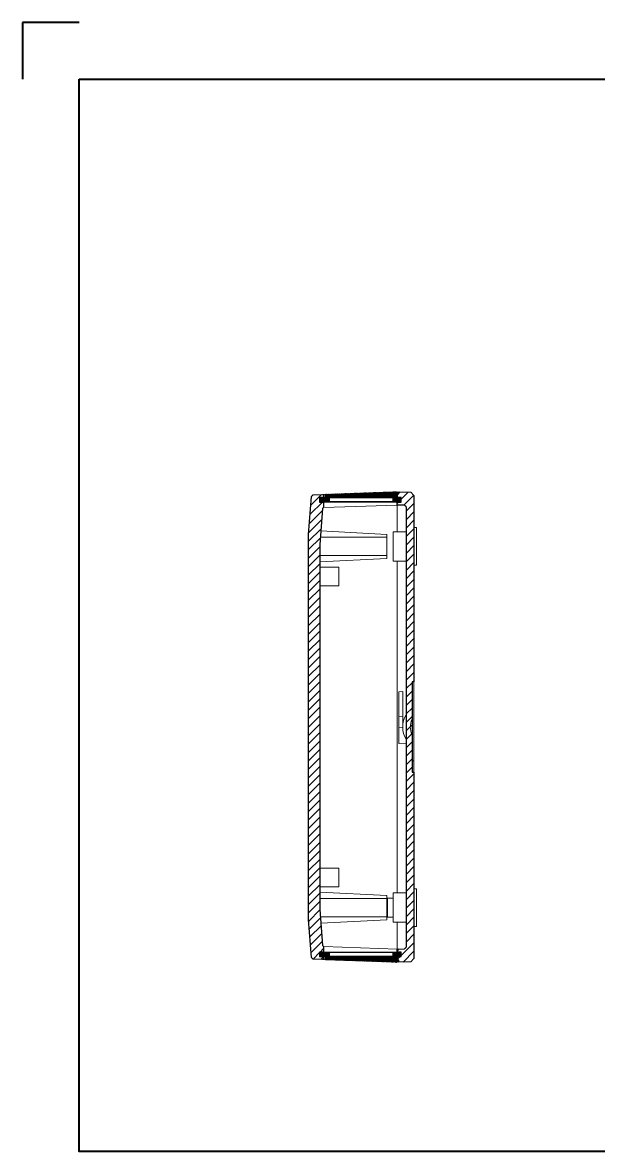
# Model space of a CAD drawing. Header units: millimetres. Extents: x -642 to 642, y -227 to 305.
# Drawn here: x -641.6 to -488.6, y -175.5 to 124.5 of the extents above; entities that cross this region are included whole.
import ezdxf

# ---------------------------------------------------------------- set-up
doc = ezdxf.new("R2010")
doc.units = ezdxf.units.MM
doc.header["$MEASUREMENT"] = 0
doc.layers.add('layer 1', color=7, linetype='Continuous')
pattern_1 = [(45, (0, 0), (-1.122532, 1.122532), [])]

msp = doc.modelspace()

# ---------------------------------------------------------------- hatches: boundary and pattern name
at = {"layer": 'layer 1'}
h = msp.add_hatch(dxfattribs=at)
h.set_pattern_fill('ANSI31', color=4, style=0)
h.set_pattern_definition(pattern_1)
edge = h.paths.add_edge_path(flags=0)
edge.add_spline(control_points=[(-562.5752, -14.182), (-562.5752, -14.182), (-561.8481, -4.6395), (-561.8481, -4.6395), (-561.8481, -4.6395), (-561.5752, -4.3634), (-561.5752, -4.3634), (-561.5752, -4.3634), (-561.5752, -2.882), (-561.5752, -2.882), (-561.5752, -2.882), (-562.6752, -2.882), (-562.6752, -2.882), (-562.6752, -2.882), (-562.6752, -1.682), (-562.6752, -1.682), (-562.6752, -1.682), (-561.5752, -1.682), (-561.5752, -1.682), (-561.5752, -1.682), (-561.5752, -0.863), (-561.5752, -0.863), (-561.5752, -0.863), (-564.3285, -0.9591), (-564.3285, -0.9591), (-564.3285, -0.9591), (-564.8096, -1.421), (-564.8096, -1.421), (-564.8096, -1.421), (-565.5752, -11.5027), (-565.5752, -11.5027), (-565.5752, -11.5027), (-565.5752, -113.8614), (-565.5752, -113.8614), (-565.5752, -113.8614), (-564.8096, -123.9431), (-564.8096, -123.9431), (-564.8096, -123.9431), (-564.3285, -124.4049), (-564.3285, -124.4049), (-564.3285, -124.4049), (-561.5752, -124.5011), (-561.5752, -124.5011), (-561.5752, -124.5011), (-561.5752, -123.682), (-561.5752, -123.682), (-561.5752, -123.682), (-562.6752, -123.682), (-562.6752, -123.682), (-562.6752, -123.682), (-562.6752, -122.482), (-562.6752, -122.482), (-562.6752, -122.482), (-561.5752, -122.482), (-561.5752, -122.482), (-561.5752, -122.482), (-561.5752, -121.0007), (-561.5752, -121.0007), (-561.5752, -121.0007), (-561.8481, -120.7246), (-561.8481, -120.7246), (-561.8481, -120.7246), (-562.5752, -111.182), (-562.5752, -111.182), (-562.5752, -111.182), (-562.5752, -14.182), (-562.5752, -14.182)], knot_values=[0, 0, 0, 0, 0.04545455, 0.04545455, 0.04545455, 0.09090909, 0.09090909, 0.09090909, 0.13636364, 0.13636364, 0.13636364, 0.18181818, 0.18181818, 0.18181818, 0.22727273, 0.22727273, 0.22727273, 0.27272727, 0.27272727, 0.27272727, 0.31818182, 0.31818182, 0.31818182, 0.36363636, 0.36363636, 0.36363636, 0.40909091, 0.40909091, 0.40909091, 0.45454545, 0.45454545, 0.45454545, 0.5, 0.5, 0.5, 0.54545455, 0.54545455, 0.54545455, 0.59090909, 0.59090909, 0.59090909, 0.63636364, 0.63636364, 0.63636364, 0.68181818, 0.68181818, 0.68181818, 0.72727273, 0.72727273, 0.72727273, 0.77272727, 0.77272727, 0.77272727, 0.81818182, 0.81818182, 0.81818182, 0.86363636, 0.86363636, 0.86363636, 0.90909091, 0.90909091, 0.90909091, 0.95454545, 0.95454545, 0.95454545, 1, 1, 1, 1], degree=3, periodic=1)
h = msp.add_hatch(dxfattribs=at)
h.set_pattern_fill('ANSI37', color=4, style=0)
edge = h.paths.add_edge_path(flags=0)
edge.add_spline(control_points=[(-542.0752, -0.182), (-542.0752, -0.182), (-561.0752, -0.8455), (-561.0752, -0.8455), (-561.0752, -0.8455), (-561.0752, -1.782), (-561.0752, -1.782), (-561.0752, -1.782), (-562.5752, -1.782), (-562.5752, -1.782), (-562.5752, -1.782), (-562.5752, -2.782), (-562.5752, -2.782), (-562.5752, -2.782), (-560.0752, -2.782), (-560.0752, -2.782), (-560.0752, -2.782), (-560.0752, -1.782), (-560.0752, -1.782), (-560.0752, -1.782), (-543.0752, -1.782), (-543.0752, -1.782), (-543.0752, -1.782), (-543.0752, -2.782), (-543.0752, -2.782), (-543.0752, -2.782), (-541.0752, -2.782), (-541.0752, -2.782), (-541.0752, -2.782), (-541.0752, -1.782), (-541.0752, -1.782), (-541.0752, -1.782), (-542.0752, -1.782), (-542.0752, -1.782), (-542.0752, -1.782), (-542.0752, -0.182), (-542.0752, -0.182)], knot_values=[0, 0, 0, 0, 0.08333333, 0.08333333, 0.08333333, 0.16666667, 0.16666667, 0.16666667, 0.25, 0.25, 0.25, 0.33333333, 0.33333333, 0.33333333, 0.41666667, 0.41666667, 0.41666667, 0.5, 0.5, 0.5, 0.58333333, 0.58333333, 0.58333333, 0.66666667, 0.66666667, 0.66666667, 0.75, 0.75, 0.75, 0.83333333, 0.83333333, 0.83333333, 0.91666667, 0.91666667, 0.91666667, 1, 1, 1, 1], degree=3, periodic=1)
h = msp.add_hatch(dxfattribs=at)
h.set_pattern_fill('ANSI31', color=4, style=0)
h.set_pattern_definition(pattern_1)
edge = h.paths.add_edge_path(flags=0)
edge.add_spline(control_points=[(-537.5752, -74.682), (-537.5752, -74.682), (-538.0752, -74.682), (-538.0752, -74.682), (-538.0752, -74.682), (-538.0752, -64.682), (-538.0752, -64.682), (-538.0752, -64.682), (-538.0752, -60.682), (-538.0752, -60.682), (-538.0752, -60.682), (-538.0752, -50.682), (-538.0752, -50.682), (-538.0752, -50.682), (-537.5752, -50.682), (-537.5752, -50.682), (-537.5752, -50.682), (-537.5752, -1.1217), (-537.5752, -1.1217), (-537.5752, -1.1217), (-538.3747, -0.2938), (-538.3747, -0.2938), (-538.3747, -0.2938), (-541.5752, -0.182), (-541.5752, -0.182), (-541.5752, -0.182), (-541.5752, -0.682), (-541.5752, -0.682), (-541.5752, -0.682), (-542.0752, -0.682), (-542.0752, -0.682), (-542.0752, -0.682), (-542.0752, -1.682), (-542.0752, -1.682), (-542.0752, -1.682), (-540.9752, -1.682), (-540.9752, -1.682), (-540.9752, -1.682), (-540.9752, -2.882), (-540.9752, -2.882), (-540.9752, -2.882), (-542.0752, -2.882), (-542.0752, -2.882), (-542.0752, -2.882), (-542.0752, -3.682), (-542.0752, -3.682), (-542.0752, -3.682), (-540.0577, -3.7525), (-540.0577, -3.7525), (-540.0577, -3.7525), (-539.5752, -4.2522), (-539.5752, -4.2522), (-539.5752, -4.2522), (-539.5752, -59.2909), (-539.5752, -59.2909), (-539.5752, -59.2909), (-539.5752, -66.0732), (-539.5752, -66.0732), (-539.5752, -66.0732), (-539.5752, -121.1119), (-539.5752, -121.1119), (-539.5752, -121.1119), (-540.0577, -121.6116), (-540.0577, -121.6116), (-540.0577, -121.6116), (-542.0752, -121.682), (-542.0752, -121.682), (-542.0752, -121.682), (-542.0752, -122.482), (-542.0752, -122.482), (-542.0752, -122.482), (-540.9752, -122.482), (-540.9752, -122.482), (-540.9752, -122.482), (-540.9752, -123.682), (-540.9752, -123.682), (-540.9752, -123.682), (-542.0752, -123.682), (-542.0752, -123.682), (-542.0752, -123.682), (-542.0752, -124.682), (-542.0752, -124.682), (-542.0752, -124.682), (-541.5752, -124.682), (-541.5752, -124.682), (-541.5752, -124.682), (-541.5752, -125.182), (-541.5752, -125.182), (-541.5752, -125.182), (-538.3747, -125.0703), (-538.3747, -125.0703), (-538.3747, -125.0703), (-537.5752, -124.2423), (-537.5752, -124.2423), (-537.5752, -124.2423), (-537.5752, -74.682), (-537.5752, -74.682)], knot_values=[0, 0, 0, 0, 0.03125, 0.03125, 0.03125, 0.0625, 0.0625, 0.0625, 0.09375, 0.09375, 0.09375, 0.125, 0.125, 0.125, 0.15625, 0.15625, 0.15625, 0.1875, 0.1875, 0.1875, 0.21875, 0.21875, 0.21875, 0.25, 0.25, 0.25, 0.28125, 0.28125, 0.28125, 0.3125, 0.3125, 0.3125, 0.34375, 0.34375, 0.34375, 0.375, 0.375, 0.375, 0.40625, 0.40625, 0.40625, 0.4375, 0.4375, 0.4375, 0.46875, 0.46875, 0.46875, 0.5, 0.5, 0.5, 0.53125, 0.53125, 0.53125, 0.5625, 0.5625, 0.5625, 0.59375, 0.59375, 0.59375, 0.625, 0.625, 0.625, 0.65625, 0.65625, 0.65625, 0.6875, 0.6875, 0.6875, 0.71875, 0.71875, 0.71875, 0.75, 0.75, 0.75, 0.78125, 0.78125, 0.78125, 0.8125, 0.8125, 0.8125, 0.84375, 0.84375, 0.84375, 0.875, 0.875, 0.875, 0.90625, 0.90625, 0.90625, 0.9375, 0.9375, 0.9375, 0.96875, 0.96875, 0.96875, 1, 1, 1, 1], degree=3, periodic=1)
h = msp.add_hatch(dxfattribs=at)
h.set_pattern_fill('ANSI37', color=4, style=0)
edge = h.paths.add_edge_path(flags=0)
edge.add_spline(control_points=[(-542.0752, -123.582), (-542.0752, -123.582), (-541.0752, -123.582), (-541.0752, -123.582), (-541.0752, -123.582), (-541.0752, -122.582), (-541.0752, -122.582), (-541.0752, -122.582), (-543.0752, -122.582), (-543.0752, -122.582), (-543.0752, -122.582), (-543.0752, -123.582), (-543.0752, -123.582), (-543.0752, -123.582), (-560.0752, -123.582), (-560.0752, -123.582), (-560.0752, -123.582), (-560.0752, -122.582), (-560.0752, -122.582), (-560.0752, -122.582), (-562.5752, -122.582), (-562.5752, -122.582), (-562.5752, -122.582), (-562.5752, -123.582), (-562.5752, -123.582), (-562.5752, -123.582), (-561.0752, -123.582), (-561.0752, -123.582), (-561.0752, -123.582), (-561.0752, -124.5185), (-561.0752, -124.5185), (-561.0752, -124.5185), (-542.0752, -125.182), (-542.0752, -125.182), (-542.0752, -125.182), (-542.0752, -123.582), (-542.0752, -123.582)], knot_values=[0, 0, 0, 0, 0.08333333, 0.08333333, 0.08333333, 0.16666667, 0.16666667, 0.16666667, 0.25, 0.25, 0.25, 0.33333333, 0.33333333, 0.33333333, 0.41666667, 0.41666667, 0.41666667, 0.5, 0.5, 0.5, 0.58333333, 0.58333333, 0.58333333, 0.66666667, 0.66666667, 0.66666667, 0.75, 0.75, 0.75, 0.83333333, 0.83333333, 0.83333333, 0.91666667, 0.91666667, 0.91666667, 1, 1, 1, 1], degree=3, periodic=1)

# ---------------------------------------------------------------- linework, layer by layer
at = {"layer": 'layer 1', "color": 8, "lineweight": 40}
for points in [[(-626.5734, 124.5297), (-626.5734, 124.5297), (-641.5734, 124.5297), (-641.5734, 124.5297)], [(-641.5734, 124.5297), (-641.5734, 124.5297), (-641.5734, 109.5297), (-641.5734, 109.5297)]]:
    msp.add_open_spline(points, degree=3, dxfattribs=at)
at = {"layer": 'layer 1', "lineweight": 40}
msp.add_open_spline([(-626.5734, 109.5297), (-626.5734, 109.5297), (-626.5734, -175.4703), (-626.5734, -175.4703), (-626.5734, -175.4703), (-211.0734, -175.4703), (-211.0734, -175.4703), (-211.0734, -175.4703), (-211.0734, 109.5297), (-211.0734, 109.5297), (-211.0734, 109.5297), (-626.5734, 109.5297), (-626.5734, 109.5297)], degree=3, knots=[0, 0, 0, 0, 0.25, 0.25, 0.25, 0.5, 0.5, 0.5, 0.75, 0.75, 0.75, 1, 1, 1, 1], dxfattribs=at)
at = {"layer": 'layer 1'}
for points, knots in [([(-562.5752, -14.182), (-562.5752, -14.182), (-561.8481, -4.6395), (-561.8481, -4.6395), (-561.8481, -4.6395), (-561.5752, -4.3634), (-561.5752, -4.3634), (-561.5752, -4.3634), (-561.5752, -2.882), (-561.5752, -2.882), (-561.5752, -2.882), (-562.6752, -2.882), (-562.6752, -2.882), (-562.6752, -2.882), (-562.6752, -1.682), (-562.6752, -1.682), (-562.6752, -1.682), (-561.5752, -1.682), (-561.5752, -1.682), (-561.5752, -1.682), (-561.5752, -0.863), (-561.5752, -0.863), (-561.5752, -0.863), (-564.3285, -0.9591), (-564.3285, -0.9591), (-564.3285, -0.9591), (-564.8096, -1.421), (-564.8096, -1.421), (-564.8096, -1.421), (-565.5752, -11.5027), (-565.5752, -11.5027), (-565.5752, -11.5027), (-565.5752, -113.8614), (-565.5752, -113.8614), (-565.5752, -113.8614), (-564.8096, -123.9431), (-564.8096, -123.9431), (-564.8096, -123.9431), (-564.3285, -124.4049), (-564.3285, -124.4049), (-564.3285, -124.4049), (-561.5752, -124.5011), (-561.5752, -124.5011), (-561.5752, -124.5011), (-561.5752, -123.682), (-561.5752, -123.682), (-561.5752, -123.682), (-562.6752, -123.682), (-562.6752, -123.682), (-562.6752, -123.682), (-562.6752, -122.482), (-562.6752, -122.482), (-562.6752, -122.482), (-561.5752, -122.482), (-561.5752, -122.482), (-561.5752, -122.482), (-561.5752, -121.0007), (-561.5752, -121.0007), (-561.5752, -121.0007), (-561.8481, -120.7246), (-561.8481, -120.7246), (-561.8481, -120.7246), (-562.5752, -111.182), (-562.5752, -111.182), (-562.5752, -111.182), (-562.5752, -14.182), (-562.5752, -14.182)], [0, 0, 0, 0, 0.04545455, 0.04545455, 0.04545455, 0.09090909, 0.09090909, 0.09090909, 0.13636364, 0.13636364, 0.13636364, 0.18181818, 0.18181818, 0.18181818, 0.22727273, 0.22727273, 0.22727273, 0.27272727, 0.27272727, 0.27272727, 0.31818182, 0.31818182, 0.31818182, 0.36363636, 0.36363636, 0.36363636, 0.40909091, 0.40909091, 0.40909091, 0.45454545, 0.45454545, 0.45454545, 0.5, 0.5, 0.5, 0.54545455, 0.54545455, 0.54545455, 0.59090909, 0.59090909, 0.59090909, 0.63636364, 0.63636364, 0.63636364, 0.68181818, 0.68181818, 0.68181818, 0.72727273, 0.72727273, 0.72727273, 0.77272727, 0.77272727, 0.77272727, 0.81818182, 0.81818182, 0.81818182, 0.86363636, 0.86363636, 0.86363636, 0.90909091, 0.90909091, 0.90909091, 0.95454545, 0.95454545, 0.95454545, 1, 1, 1, 1]), ([(-542.0752, -0.182), (-542.0752, -0.182), (-561.0752, -0.8455), (-561.0752, -0.8455), (-561.0752, -0.8455), (-561.0752, -1.782), (-561.0752, -1.782), (-561.0752, -1.782), (-562.5752, -1.782), (-562.5752, -1.782), (-562.5752, -1.782), (-562.5752, -2.782), (-562.5752, -2.782), (-562.5752, -2.782), (-560.0752, -2.782), (-560.0752, -2.782), (-560.0752, -2.782), (-560.0752, -1.782), (-560.0752, -1.782), (-560.0752, -1.782), (-543.0752, -1.782), (-543.0752, -1.782), (-543.0752, -1.782), (-543.0752, -2.782), (-543.0752, -2.782), (-543.0752, -2.782), (-541.0752, -2.782), (-541.0752, -2.782), (-541.0752, -2.782), (-541.0752, -1.782), (-541.0752, -1.782), (-541.0752, -1.782), (-542.0752, -1.782), (-542.0752, -1.782), (-542.0752, -1.782), (-542.0752, -0.182), (-542.0752, -0.182)], [0, 0, 0, 0, 0.08333333, 0.08333333, 0.08333333, 0.16666667, 0.16666667, 0.16666667, 0.25, 0.25, 0.25, 0.33333333, 0.33333333, 0.33333333, 0.41666667, 0.41666667, 0.41666667, 0.5, 0.5, 0.5, 0.58333333, 0.58333333, 0.58333333, 0.66666667, 0.66666667, 0.66666667, 0.75, 0.75, 0.75, 0.83333333, 0.83333333, 0.83333333, 0.91666667, 0.91666667, 0.91666667, 1, 1, 1, 1]), ([(-537.5752, -74.682), (-537.5752, -74.682), (-538.0752, -74.682), (-538.0752, -74.682), (-538.0752, -74.682), (-538.0752, -64.682), (-538.0752, -64.682), (-538.0752, -64.682), (-538.0752, -60.682), (-538.0752, -60.682), (-538.0752, -60.682), (-538.0752, -50.682), (-538.0752, -50.682), (-538.0752, -50.682), (-537.5752, -50.682), (-537.5752, -50.682), (-537.5752, -50.682), (-537.5752, -1.1217), (-537.5752, -1.1217), (-537.5752, -1.1217), (-538.3747, -0.2938), (-538.3747, -0.2938), (-538.3747, -0.2938), (-541.5752, -0.182), (-541.5752, -0.182), (-541.5752, -0.182), (-541.5752, -0.682), (-541.5752, -0.682), (-541.5752, -0.682), (-542.0752, -0.682), (-542.0752, -0.682), (-542.0752, -0.682), (-542.0752, -1.682), (-542.0752, -1.682), (-542.0752, -1.682), (-540.9752, -1.682), (-540.9752, -1.682), (-540.9752, -1.682), (-540.9752, -2.882), (-540.9752, -2.882), (-540.9752, -2.882), (-542.0752, -2.882), (-542.0752, -2.882), (-542.0752, -2.882), (-542.0752, -3.682), (-542.0752, -3.682), (-542.0752, -3.682), (-540.0577, -3.7525), (-540.0577, -3.7525), (-540.0577, -3.7525), (-539.5752, -4.2522), (-539.5752, -4.2522), (-539.5752, -4.2522), (-539.5752, -59.2909), (-539.5752, -59.2909), (-539.5752, -59.2909), (-539.5752, -66.0732), (-539.5752, -66.0732), (-539.5752, -66.0732), (-539.5752, -121.1119), (-539.5752, -121.1119), (-539.5752, -121.1119), (-540.0577, -121.6116), (-540.0577, -121.6116), (-540.0577, -121.6116), (-542.0752, -121.682), (-542.0752, -121.682), (-542.0752, -121.682), (-542.0752, -122.482), (-542.0752, -122.482), (-542.0752, -122.482), (-540.9752, -122.482), (-540.9752, -122.482), (-540.9752, -122.482), (-540.9752, -123.682), (-540.9752, -123.682), (-540.9752, -123.682), (-542.0752, -123.682), (-542.0752, -123.682), (-542.0752, -123.682), (-542.0752, -124.682), (-542.0752, -124.682), (-542.0752, -124.682), (-541.5752, -124.682), (-541.5752, -124.682), (-541.5752, -124.682), (-541.5752, -125.182), (-541.5752, -125.182), (-541.5752, -125.182), (-538.3747, -125.0703), (-538.3747, -125.0703), (-538.3747, -125.0703), (-537.5752, -124.2423), (-537.5752, -124.2423), (-537.5752, -124.2423), (-537.5752, -74.682), (-537.5752, -74.682)], [0, 0, 0, 0, 0.03125, 0.03125, 0.03125, 0.0625, 0.0625, 0.0625, 0.09375, 0.09375, 0.09375, 0.125, 0.125, 0.125, 0.15625, 0.15625, 0.15625, 0.1875, 0.1875, 0.1875, 0.21875, 0.21875, 0.21875, 0.25, 0.25, 0.25, 0.28125, 0.28125, 0.28125, 0.3125, 0.3125, 0.3125, 0.34375, 0.34375, 0.34375, 0.375, 0.375, 0.375, 0.40625, 0.40625, 0.40625, 0.4375, 0.4375, 0.4375, 0.46875, 0.46875, 0.46875, 0.5, 0.5, 0.5, 0.53125, 0.53125, 0.53125, 0.5625, 0.5625, 0.5625, 0.59375, 0.59375, 0.59375, 0.625, 0.625, 0.625, 0.65625, 0.65625, 0.65625, 0.6875, 0.6875, 0.6875, 0.71875, 0.71875, 0.71875, 0.75, 0.75, 0.75, 0.78125, 0.78125, 0.78125, 0.8125, 0.8125, 0.8125, 0.84375, 0.84375, 0.84375, 0.875, 0.875, 0.875, 0.90625, 0.90625, 0.90625, 0.9375, 0.9375, 0.9375, 0.96875, 0.96875, 0.96875, 1, 1, 1, 1]), ([(-542.0752, -123.582), (-542.0752, -123.582), (-541.0752, -123.582), (-541.0752, -123.582), (-541.0752, -123.582), (-541.0752, -122.582), (-541.0752, -122.582), (-541.0752, -122.582), (-543.0752, -122.582), (-543.0752, -122.582), (-543.0752, -122.582), (-543.0752, -123.582), (-543.0752, -123.582), (-543.0752, -123.582), (-560.0752, -123.582), (-560.0752, -123.582), (-560.0752, -123.582), (-560.0752, -122.582), (-560.0752, -122.582), (-560.0752, -122.582), (-562.5752, -122.582), (-562.5752, -122.582), (-562.5752, -122.582), (-562.5752, -123.582), (-562.5752, -123.582), (-562.5752, -123.582), (-561.0752, -123.582), (-561.0752, -123.582), (-561.0752, -123.582), (-561.0752, -124.5185), (-561.0752, -124.5185), (-561.0752, -124.5185), (-542.0752, -125.182), (-542.0752, -125.182), (-542.0752, -125.182), (-542.0752, -123.582), (-542.0752, -123.582)], [0, 0, 0, 0, 0.08333333, 0.08333333, 0.08333333, 0.16666667, 0.16666667, 0.16666667, 0.25, 0.25, 0.25, 0.33333333, 0.33333333, 0.33333333, 0.41666667, 0.41666667, 0.41666667, 0.5, 0.5, 0.5, 0.58333333, 0.58333333, 0.58333333, 0.66666667, 0.66666667, 0.66666667, 0.75, 0.75, 0.75, 0.83333333, 0.83333333, 0.83333333, 0.91666667, 0.91666667, 0.91666667, 1, 1, 1, 1])]:
    msp.add_open_spline(points, degree=3, knots=knots, dxfattribs=at)
at = {"layer": 'layer 1', "lineweight": 9}
for points in [[(-565.5752, -11.5027), (-565.5752, -11.5027), (-564.8096, -1.421), (-564.8096, -1.421)], [(-564.3285, -0.9591), (-564.5831, -0.968), (-564.7903, -1.1669), (-564.8096, -1.421)], [(-564.3285, -0.9591), (-564.3285, -0.9591), (-542.0752, -0.182), (-542.0752, -0.182)], [(-562.6752, -1.682), (-562.6752, -1.682), (-562.6752, -2.882), (-562.6752, -2.882)], [(-562.6752, -1.682), (-562.6752, -1.682), (-561.0752, -1.682), (-561.0752, -1.682)], [(-562.6752, -2.882), (-562.6752, -2.882), (-540.9752, -2.882), (-540.9752, -2.882)], [(-562.5752, -2.782), (-562.5752, -2.782), (-562.5752, -1.782), (-562.5752, -1.782)], [(-561.0752, -1.782), (-561.0752, -1.782), (-562.5752, -1.782), (-562.5752, -1.782)], [(-541.0752, -2.782), (-541.0752, -2.782), (-562.5752, -2.782), (-562.5752, -2.782)], [(-561.5752, -0.863), (-561.5752, -0.863), (-561.5752, -1.682), (-561.5752, -1.682)], [(-561.5752, -2.882), (-561.5752, -2.882), (-561.5752, -4.3634), (-561.5752, -4.3634)], [(-561.0752, -1.782), (-561.0752, -1.782), (-561.0752, -0.8455), (-561.0752, -0.8455)], [(-560.0752, -1.782), (-560.0752, -1.782), (-560.0752, -2.782), (-560.0752, -2.782)], [(-543.0752, -1.782), (-543.0752, -1.782), (-560.0752, -1.782), (-560.0752, -1.782)], [(-543.0752, -1.782), (-543.0752, -1.782), (-543.0752, -2.782), (-543.0752, -2.782)], [(-542.0752, -1.782), (-542.0752, -1.782), (-542.0752, -0.182), (-542.0752, -0.182)], [(-542.0752, -0.682), (-542.0752, -0.682), (-541.5752, -0.682), (-541.5752, -0.682)], [(-540.9752, -1.682), (-540.9752, -1.682), (-542.0752, -1.682), (-542.0752, -1.682)], [(-541.0752, -1.782), (-541.0752, -1.782), (-542.0752, -1.782), (-542.0752, -1.782)], [(-542.0752, -10.782), (-542.0752, -10.782), (-542.0752, -2.782), (-542.0752, -2.782)], [(-541.5752, -0.682), (-541.5752, -0.682), (-541.5752, -0.182), (-541.5752, -0.182)], [(-538.3747, -0.2938), (-538.3747, -0.2938), (-541.5752, -0.182), (-541.5752, -0.182)], [(-541.0752, -2.782), (-541.0752, -2.782), (-541.0752, -1.782), (-541.0752, -1.782)], [(-540.9752, -2.882), (-540.9752, -2.882), (-540.9752, -1.682), (-540.9752, -1.682)], [(-537.5752, -1.1217), (-537.5752, -1.1217), (-538.3747, -0.2938), (-538.3747, -0.2938)], [(-537.5752, -124.2423), (-537.5752, -124.2423), (-537.5752, -1.1217), (-537.5752, -1.1217)], [(-561.8481, -4.6395), (-561.8481, -4.6395), (-562.5752, -14.182), (-562.5752, -14.182)], [(-561.5595, -4.3624), (-561.7122, -4.3678), (-561.8365, -4.4871), (-561.8481, -4.6395)], [(-542.0752, -3.682), (-542.0752, -3.682), (-561.5595, -4.3624), (-561.5595, -4.3624)], [(-540.0577, -3.7525), (-540.0577, -3.7525), (-542.0752, -3.682), (-542.0752, -3.682)], [(-539.5752, -4.2522), (-539.5752, -3.9828), (-539.7886, -3.7619), (-540.0577, -3.7525)], [(-539.5752, -59.2909), (-539.5752, -59.2909), (-539.5752, -4.2522), (-539.5752, -4.2522)], [(-565.5752, -113.8614), (-565.5752, -113.8614), (-565.5752, -11.5027), (-565.5752, -11.5027)], [(-562.3144, -10.9365), (-562.3144, -10.9365), (-562.32, -10.9761), (-562.32, -10.9761)], [(-562.3144, -10.9365), (-562.3144, -10.9365), (-562.2868, -10.5643), (-562.2868, -10.5643)], [(-544.7752, -11.482), (-544.7752, -11.482), (-562.2868, -10.5643), (-562.2868, -10.5643)], [(-544.7752, -11.482), (-544.7752, -11.482), (-544.7752, -17.882), (-544.7752, -17.882)], [(-543.0752, -18.582), (-543.0752, -18.582), (-543.0752, -10.782), (-543.0752, -10.782)], [(-539.5752, -10.782), (-539.5752, -10.782), (-543.0752, -10.782), (-543.0752, -10.782)], [(-537.5752, -9.682), (-537.5752, -9.682), (-536.8752, -9.682), (-536.8752, -9.682)], [(-536.8752, -9.682), (-536.8752, -9.682), (-536.8752, -19.682), (-536.8752, -19.682)], [(-562.5752, -111.182), (-562.5752, -111.182), (-562.5752, -14.182), (-562.5752, -14.182)], [(-562.4267, -12.2325), (-562.4267, -12.2325), (-544.7752, -12.2325), (-544.7752, -12.2325)], [(-562.5752, -17.1315), (-562.5752, -17.1315), (-544.7752, -17.1315), (-544.7752, -17.1315)], [(-544.7752, -17.882), (-544.7752, -17.882), (-562.5752, -18.8149), (-562.5752, -18.8149)], [(-562.5752, -20.232), (-562.5752, -20.232), (-557.5752, -20.232), (-557.5752, -20.232)], [(-557.5752, -20.232), (-557.5752, -20.232), (-557.5752, -25.132), (-557.5752, -25.132)], [(-539.5752, -18.582), (-539.5752, -18.582), (-543.0752, -18.582), (-543.0752, -18.582)], [(-542.0752, -18.582), (-542.0752, -18.582), (-542.0752, -106.782), (-542.0752, -106.782)], [(-537.5752, -19.682), (-537.5752, -19.682), (-536.8752, -19.682), (-536.8752, -19.682)], [(-562.5752, -25.132), (-562.5752, -25.132), (-557.5752, -25.132), (-557.5752, -25.132)], [(-538.0752, -74.682), (-538.0752, -74.682), (-538.0752, -50.682), (-538.0752, -50.682)], [(-538.0752, -50.682), (-538.0752, -50.682), (-537.5752, -50.682), (-537.5752, -50.682)], [(-541.5752, -53.2917), (-541.5752, -53.2917), (-540.5752, -53.2392), (-540.5752, -53.2392)], [(-541.5752, -67.0772), (-541.5752, -67.0772), (-541.5752, -53.2917), (-541.5752, -53.2917)], [(-540.5752, -53.2392), (-540.5752, -53.2392), (-540.5752, -62.682), (-540.5752, -62.682)], [(-540.5752, -59.8398), (-540.5752, -59.8398), (-541.5752, -59.8676), (-541.5752, -59.8676)], [(-539.5752, -59.2909), (-540.9085, -61.355), (-540.9085, -64.009), (-539.5752, -66.0732)], [(-541.5752, -62.7868), (-541.5752, -62.7868), (-540.5725, -62.7343), (-540.5725, -62.7343)], [(-538.0752, -60.682), (-538.7419, -61.932), (-538.7419, -63.432), (-538.0752, -64.682)], [(-539.5752, -67.182), (-539.5752, -67.182), (-541.5752, -67.0772), (-541.5752, -67.0772)], [(-539.5752, -121.1119), (-539.5752, -121.1119), (-539.5752, -66.0732), (-539.5752, -66.0732)], [(-537.5752, -71.682), (-537.5752, -71.682), (-538.0752, -71.682), (-538.0752, -71.682)], [(-538.0752, -74.682), (-538.0752, -74.682), (-537.5752, -74.682), (-537.5752, -74.682)], [(-562.5752, -100.232), (-562.5752, -100.232), (-557.5752, -100.232), (-557.5752, -100.232)], [(-557.5752, -100.232), (-557.5752, -100.232), (-557.5752, -105.132), (-557.5752, -105.132)], [(-562.5752, -105.132), (-562.5752, -105.132), (-557.5752, -105.132), (-557.5752, -105.132)], [(-544.7752, -107.482), (-544.7752, -107.482), (-562.5752, -106.5492), (-562.5752, -106.5492)], [(-544.7752, -107.482), (-544.7752, -107.482), (-544.7752, -113.882), (-544.7752, -113.882)], [(-539.5752, -106.782), (-539.5752, -106.782), (-543.0752, -106.782), (-543.0752, -106.782)], [(-543.0752, -114.582), (-543.0752, -114.582), (-543.0752, -106.782), (-543.0752, -106.782)], [(-537.5752, -105.682), (-537.5752, -105.682), (-536.8752, -105.682), (-536.8752, -105.682)], [(-536.8752, -105.682), (-536.8752, -105.682), (-536.8752, -115.682), (-536.8752, -115.682)], [(-562.5752, -108.2325), (-562.5752, -108.2325), (-544.7752, -108.2325), (-544.7752, -108.2325)], [(-543.0752, -108.182), (-543.0752, -108.182), (-544.5752, -108.182), (-544.5752, -108.182)], [(-544.5752, -113.182), (-544.5752, -113.182), (-544.5752, -108.182), (-544.5752, -108.182)], [(-565.5752, -113.8614), (-565.5752, -113.8614), (-564.8096, -123.9431), (-564.8096, -123.9431)], [(-561.8481, -120.7246), (-561.8481, -120.7246), (-562.5752, -111.182), (-562.5752, -111.182)], [(-562.4267, -113.1315), (-562.4267, -113.1315), (-544.7752, -113.1315), (-544.7752, -113.1315)], [(-544.7752, -113.882), (-544.7752, -113.882), (-562.2868, -114.7998), (-562.2868, -114.7998)], [(-543.0752, -113.182), (-543.0752, -113.182), (-544.5752, -113.182), (-544.5752, -113.182)], [(-562.32, -114.388), (-562.32, -114.388), (-562.3144, -114.4275), (-562.3144, -114.4275)], [(-562.2868, -114.7998), (-562.2868, -114.7998), (-562.3144, -114.4275), (-562.3144, -114.4275)], [(-539.5752, -114.582), (-539.5752, -114.582), (-543.0752, -114.582), (-543.0752, -114.582)], [(-542.0752, -122.582), (-542.0752, -122.582), (-542.0752, -114.582), (-542.0752, -114.582)], [(-537.5752, -115.682), (-537.5752, -115.682), (-536.8752, -115.682), (-536.8752, -115.682)], [(-540.9752, -122.482), (-540.9752, -122.482), (-562.6752, -122.482), (-562.6752, -122.482)], [(-562.6752, -122.482), (-562.6752, -122.482), (-562.6752, -123.682), (-562.6752, -123.682)], [(-541.0752, -122.582), (-541.0752, -122.582), (-562.5752, -122.582), (-562.5752, -122.582)], [(-562.5752, -122.582), (-562.5752, -122.582), (-562.5752, -123.582), (-562.5752, -123.582)], [(-561.8481, -120.7246), (-561.8365, -120.877), (-561.7122, -120.9963), (-561.5595, -121.0016)], [(-561.5752, -121.0007), (-561.5752, -121.0007), (-561.5752, -122.482), (-561.5752, -122.482)], [(-542.0752, -121.682), (-542.0752, -121.682), (-561.5595, -121.0016), (-561.5595, -121.0016)], [(-560.0752, -123.582), (-560.0752, -123.582), (-560.0752, -122.582), (-560.0752, -122.582)], [(-543.0752, -123.582), (-543.0752, -123.582), (-543.0752, -122.582), (-543.0752, -122.582)], [(-540.0577, -121.6116), (-540.0577, -121.6116), (-542.0752, -121.682), (-542.0752, -121.682)], [(-541.0752, -122.582), (-541.0752, -122.582), (-541.0752, -123.582), (-541.0752, -123.582)], [(-540.9752, -123.682), (-540.9752, -123.682), (-540.9752, -122.482), (-540.9752, -122.482)], [(-540.0577, -121.6116), (-539.7886, -121.6022), (-539.5752, -121.3812), (-539.5752, -121.1119)], [(-564.8096, -123.9431), (-564.7903, -124.1971), (-564.5831, -124.396), (-564.3285, -124.4049)], [(-564.3285, -124.4049), (-564.3285, -124.4049), (-542.0752, -125.182), (-542.0752, -125.182)], [(-562.6752, -123.682), (-562.6752, -123.682), (-561.0752, -123.682), (-561.0752, -123.682)], [(-561.0752, -123.582), (-561.0752, -123.582), (-562.5752, -123.582), (-562.5752, -123.582)], [(-561.5752, -123.682), (-561.5752, -123.682), (-561.5752, -124.5011), (-561.5752, -124.5011)], [(-561.0752, -123.582), (-561.0752, -123.582), (-561.0752, -124.5185), (-561.0752, -124.5185)], [(-543.0752, -123.582), (-543.0752, -123.582), (-560.0752, -123.582), (-560.0752, -123.582)], [(-541.0752, -123.582), (-541.0752, -123.582), (-542.0752, -123.582), (-542.0752, -123.582)], [(-542.0752, -123.582), (-542.0752, -123.582), (-542.0752, -125.182), (-542.0752, -125.182)], [(-542.0752, -123.682), (-542.0752, -123.682), (-540.9752, -123.682), (-540.9752, -123.682)], [(-542.0752, -124.682), (-542.0752, -124.682), (-541.5752, -124.682), (-541.5752, -124.682)], [(-541.5752, -125.182), (-541.5752, -125.182), (-541.5752, -124.682), (-541.5752, -124.682)], [(-538.3747, -125.0703), (-538.3747, -125.0703), (-541.5752, -125.182), (-541.5752, -125.182)], [(-537.5752, -124.2423), (-537.5752, -124.2423), (-538.3747, -125.0703), (-538.3747, -125.0703)]]:
    msp.add_open_spline(points, degree=3, dxfattribs=at)

doc.saveas('drawing.dxf')
